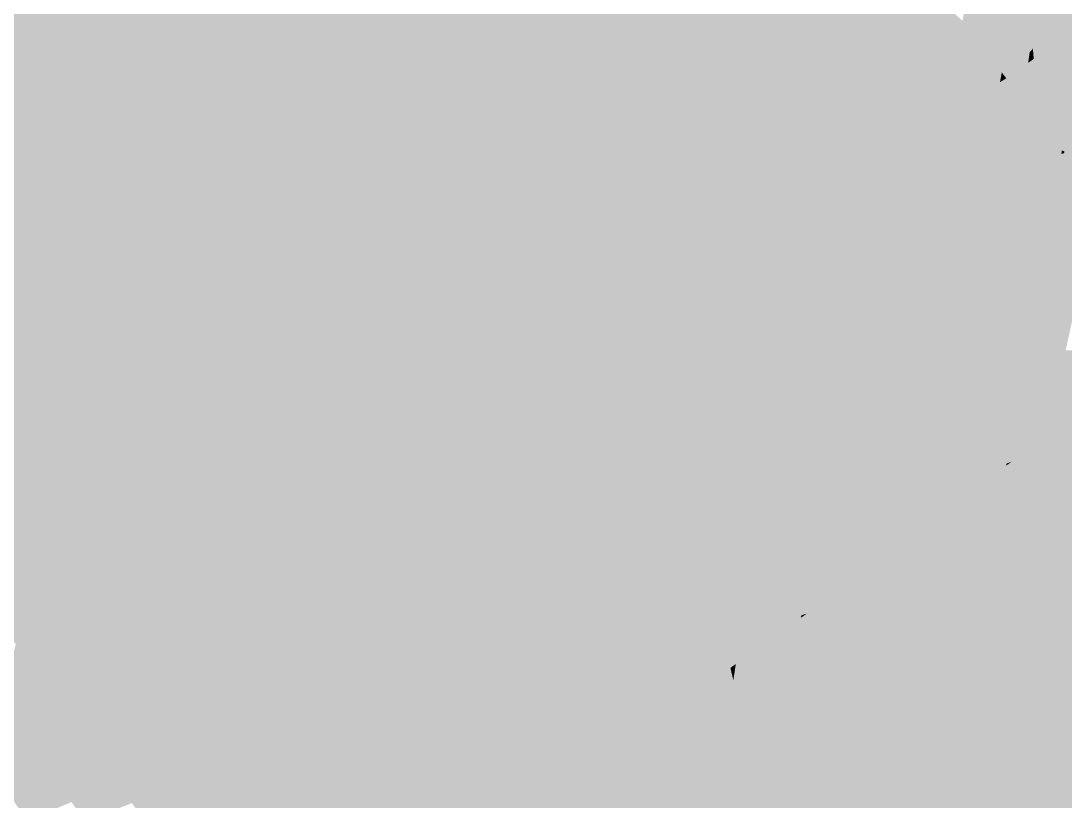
# Model space of a CAD drawing. Header units: millimetres. Extents: x 340454 to 342791, y 6993867 to 6995092.
# Drawn here: x 340794.47 to 340800.18, y 6994594.24 to 6994598.5 of the extents above; entities that cross this region are included whole.
import ezdxf

# ---------------------------------------------------------------- set-up
doc = ezdxf.new("R2010")
doc.units = ezdxf.units.MM
doc.header["$LTSCALE"] = 10
for name, color, linetype in [('A-MODELAGEM', 7, 'Continuous'), ('TRAMA', 7, 'Continuous'), ('URB-Calçadas', 2, 'Continuous'), ('URB-Quadras', 3, 'Continuous')]:
    doc.layers.add(name, color=color, linetype=linetype)

msp = doc.modelspace()

# ---------------------------------------------------------------- hatches: boundary and pattern name
at = {"layer": 'TRAMA'}
h = msp.add_hatch(dxfattribs=at)
h.set_pattern_fill('AR-HBONE', color=253, scale=0.0015)
h.set_pattern_definition([(45, (340795.55105, 6994588.16572), (0, 0.21552615), [0.4572, -0.1524]), (135, (340795.65882, 6994588.27348), (2e-17, 0.21552615), [0.4572, -0.1524])])
h.paths.add_polyline_path([(340797.3029, 6994588.7644, -0.082433), (340797.2634, 6994589.0025, -0.603956), (340798.4179, 6994589.6096), (340799.3891, 6994590.3458), (340799.7467, 6994591.9973), (340792.4289, 6994586.4499), (340794.2445, 6994586.446)])
h.paths.add_polyline_path([(340794.2445, 6994586.446), (340792.4289, 6994586.4499), (340786.1812, 6994581.7137), (340787.9896, 6994581.7043)])
h.paths.add_polyline_path([(340786.8341, 6994580.8283), (340786.8195, 6994580.8761), (340786.9129, 6994580.888), (340787.0244, 6994580.9726), (340787.0277, 6994580.9772), (340786.8586, 6994580.9995), (340786.8393, 6994581.1408), (340787.0292, 6994581.2964), (340787.2188, 6994581.204), (340787.208, 6994581.2834), (340787.3978, 6994581.4389), (340787.545, 6994581.3672), (340787.9896, 6994581.7043), (340786.1812, 6994581.7137), (340784.1376, 6994580.1646), (340784.8604, 6994579.3321)])
h.paths.add_polyline_path([(340784.8604, 6994579.3321), (340784.1376, 6994580.1646), (340780.2277, 6994577.2006), (340780.6925, 6994576.5708), (340782.0649, 6994576.5637), (340781.7576, 6994576.98), (340782.0764, 6994577.2217), (340782.3952, 6994577.4633)])
h.paths.add_polyline_path([(340782.0649, 6994576.5637), (340780.6925, 6994576.5708), (340784.4229, 6994571.5165), (340784.4065, 6994571.5809), (340784.5525, 6994571.6991), (340784.6951, 6994571.4446), (340784.5935, 6994571.2853), (340785.5882, 6994569.9377), (340785.516, 6994569.6596), (340787.5823, 6994569.6596), (340787.6438, 6994569.8968, 0.226177), (340787.4805, 6994570.7418), (340787.343, 6994570.928), (340787.3316, 6994570.9148), (340787.0896, 6994570.9555), (340787.0344, 6994571.159), (340786.9817, 6994571.0986), (340786.7552, 6994571.1367), (340786.6337, 6994571.047), (340786.3119, 6994570.8094), (340785.2713, 6994572.2194), (340785.2382, 6994572.2297), (340785.3754, 6994571.9849), (340785.2837, 6994571.8411), (340785.1474, 6994571.8834), (340785.0868, 6994572.1212), (340785.2256, 6994572.2336), (340785.1342, 6994572.262), (340785.0784, 6994572.4807), (340784.9995, 6994572.5877), (340784.9961, 6994572.587), (340785.0581, 6994572.4586), (340784.9128, 6994572.2319), (340785.0349, 6994572.014), (340784.9431, 6994571.8702), (340784.8069, 6994571.9125), (340784.7462, 6994572.1503), (340784.8797, 6994572.2584), (340784.7156, 6994572.2814), (340784.6126, 6994572.1207), (340784.4265, 6994572.1468), (340784.5089, 6994572.4047), (340784.4474, 6994572.6458), (340784.6113, 6994572.7785), (340784.5348, 6994572.8023), (340784.4741, 6994573.0401), (340784.5939, 6994573.1371), (340784.207, 6994573.6613), (340784.2052, 6994573.662), (340784.2058, 6994573.663), (340784.127, 6994573.7698), (340784.0064, 6994573.838), (340784.0027, 6994573.9382)])
h.paths.add_polyline_path([(340784.307, 6994573.0271), (340784.4497, 6994572.7726), (340784.3579, 6994572.6288), (340784.2217, 6994572.6711), (340784.161, 6994572.9089)], flags=16)
h.paths.add_polyline_path([(340784.2803, 6994572.6328), (340784.423, 6994572.3783), (340784.3312, 6994572.2344), (340784.195, 6994572.2768), (340784.1344, 6994572.5145)], flags=16)
h.paths.add_polyline_path([(340784.5792, 6994572.0935), (340784.7218, 6994571.839), (340784.63, 6994571.6951), (340784.4938, 6994571.7375), (340784.4332, 6994571.9752)], flags=16)
h.paths.add_polyline_path([(340784.8655, 6994571.8742), (340785.0082, 6994571.6197), (340784.9512, 6994571.5304), (340785.015, 6994571.3983), (340785.0866, 6994571.6228), (340785.0601, 6994571.7269), (340785.2061, 6994571.8451), (340785.3487, 6994571.5906), (340785.257, 6994571.4467), (340785.2528, 6994571.448), (340785.1978, 6994571.3622), (340785.0135, 6994571.388), (340784.8847, 6994571.1871), (340784.6987, 6994571.2132), (340784.7874, 6994571.4911), (340784.8376, 6994571.5004), (340784.7802, 6994571.5182), (340784.7196, 6994571.756)], flags=16)
h.paths.add_polyline_path([(340785.441, 6994571.637), (340785.6088, 6994571.6681), (340785.6708, 6994571.5396), (340785.5383, 6994571.3331), (340785.3523, 6994571.3591)], flags=16)
h.paths.add_polyline_path([(340785.0296, 6994571.2038), (340785.3201, 6994571.2313), (340785.4146, 6994571.0893), (340785.3208, 6994570.9818), (340785.0788, 6994571.0224)], flags=16)
h.paths.add_polyline_path([(340785.7042, 6994571.3168), (340785.8467, 6994571.3216), (340785.9822, 6994571.1169), (340785.8831, 6994570.9573), (340785.6648, 6994571.1508)], flags=16)
h.paths.add_polyline_path([(340785.3795, 6994571.02), (340785.67, 6994571.0476), (340785.7645, 6994570.9055), (340785.6707, 6994570.798), (340785.4287, 6994570.8386)], flags=16)
h.paths.add_polyline_path([(340814.6181, 6994581.9712), (340813.7431, 6994581.3008), (340814.2518, 6994580.6509), (340814.6181, 6994580.8343)])
h.paths.add_polyline_path([(340810.7105, 6994586.4099), (340809.9302, 6994586.4116), (340810.2148, 6994586.0302)])
edge = h.paths.add_edge_path()
edge.add_line((340803.8866, 6994595.1356), (340799.7467, 6994591.9973))
edge.add_line((340799.7467, 6994591.9973), (340799.3891, 6994590.3458))
edge.add_line((340799.3891, 6994590.3458), (340804.2474, 6994594.0288))
edge.add_line((340804.2474, 6994594.0288), (340804.489, 6994593.71))
edge.add_line((340804.489, 6994593.71), (340804.7307, 6994593.3913))
edge.add_line((340804.7307, 6994593.3913), (340804.7258, 6994593.3875))
edge.add_line((340804.7258, 6994593.3875), (340809.9302, 6994586.4116))
edge.add_line((340809.9302, 6994586.4116), (340810.7105, 6994586.4099))
edge.add_line((340810.7105, 6994586.4099), (340811.0218, 6994586.6485))
edge.add_line((340811.0218, 6994586.6485), (340810.1438, 6994586.6485))
edge.add_arc((341156.5, 6994848.5549), 434.2322, 215.704377, 217.095716, ccw=False)
edge = h.paths.add_edge_path()
edge.add_arc((341149.6129, 6994843.6542), 425.7899, 222.78602, 222.79408, ccw=False)
edge.add_line((340837.1276, 6994554.4312), (340835.6005, 6994554.4379))
edge.add_line((340835.6005, 6994554.4379), (340823.9081, 6994543.6563))
edge.add_line((340823.9081, 6994543.6563), (340825.5235, 6994543.6492))
edge.add_line((340825.5235, 6994543.6492), (340837.1683, 6994554.3872))
edge = h.paths.add_edge_path()
edge.add_line((340834.9275, 6994556.8265), (340834.3865, 6994556.8265))
edge.add_arc((341149.6099, 6994843.6516), 426.186, 222.299384, 222.538535)
edge.add_line((340835.5864, 6994555.5133), (340835.5867, 6994555.5136))
edge.add_line((340835.5867, 6994555.5136), (340835.8574, 6994555.2188))
edge.add_line((340835.8574, 6994555.2188), (340836.128, 6994554.9242))
edge.add_line((340836.128, 6994554.9242), (340835.6005, 6994554.4379))
edge.add_line((340835.6005, 6994554.4379), (340837.1276, 6994554.4312))
edge.add_arc((341149.6129, 6994843.6542), 425.7899, 222.348361, 222.78602, ccw=False)
edge = h.paths.add_edge_path()
edge.add_line((340814.6181, 6994580.8343), (340814.2522, 6994580.6504))
edge.add_arc((341149.6099, 6994843.6516), 426.186, 218.104996, 222.299384)
edge.add_line((340834.3865, 6994556.8265), (340834.9275, 6994556.8265))
edge.add_arc((341149.1922, 6994843.2736), 425.2226, 218.110563, 222.348646, ccw=False)
h.paths.add_polyline_path([(340817.9425, 6994536.6586), (340816.3612, 6994536.6973), (340815.1677, 6994535.5967), (340815.361, 6994535.3774), (340815.3549, 6994535.3721), (340815.8828, 6994534.7592)])
h.paths.add_polyline_path([(340820.1464, 6994538.6908), (340819.4247, 6994539.5221), (340816.3612, 6994536.6973), (340817.9425, 6994536.6586)], flags=17)
h.paths.add_polyline_path([(340818.5808, 6994538.0143), (340819.6258, 6994538.9288), (340819.6316, 6994538.9338), (340819.6094, 6994538.9591), (340818.5702, 6994538.0496), (340818.5587, 6994538.0396)], flags=16)
h.paths.add_polyline_path([(340819.6872, 6994538.8703), (340818.6479, 6994537.9608), (340818.6364, 6994537.9508), (340818.6585, 6994537.9254), (340819.7036, 6994538.84), (340819.7093, 6994538.845)], flags=16)
h.paths.add_polyline_path([(340818.6326, 6994537.9551), (340818.6105, 6994537.9804), (340818.5846, 6994538.01), (340818.5961, 6994538.02), (340819.6353, 6994538.9295), (340819.6575, 6994538.9042), (340819.6834, 6994538.8746)], flags=16)
h.paths.add_polyline_path([(340818.6623, 6994537.9212), (340818.6738, 6994537.9312), (340819.7131, 6994538.8407), (340819.7352, 6994538.8154), (340819.7611, 6994538.7858), (340819.8742, 6994538.6471), (340819.8693, 6994538.6429), (340819.8449, 6994538.6215), (340818.859, 6994537.7649), (340818.862, 6994537.7614), (340818.8328, 6994537.7358), (340818.7151, 6994537.8704), (340818.7103, 6994537.8662), (340818.6882, 6994537.8916)], flags=16)
h.paths.add_polyline_path([(340818.5549, 6994538.0439), (340818.5327, 6994538.0692), (340818.5443, 6994538.0792), (340819.5835, 6994538.9887), (340819.6057, 6994538.9634)], flags=16)
h.paths.add_polyline_path([(340818.779, 6994537.8071), (340819.8106, 6994538.7099), (340819.8461, 6994538.6694), (340818.8145, 6994537.7666)], flags=0)
h.paths.add_polyline_path([(340825.5235, 6994543.6492), (340823.9081, 6994543.6563), (340819.4247, 6994539.5221), (340820.1464, 6994538.6908)], flags=17)
h.paths.add_polyline_path([(340821.1937, 6994540.2383), (340820.1545, 6994539.3288), (340820.143, 6994539.3187), (340820.1651, 6994539.2934), (340821.2101, 6994540.2079), (340821.2159, 6994540.2129)], flags=16)
h.paths.add_polyline_path([(340821.1419, 6994540.2975), (340821.1641, 6994540.2722), (340821.19, 6994540.2426), (340820.1392, 6994539.323), (340820.1171, 6994539.3483), (340820.0911, 6994539.3779), (340820.1027, 6994539.388)], flags=16)
h.paths.add_polyline_path([(340820.2466, 6994539.2003), (340820.2687, 6994539.175), (340820.2735, 6994539.1791), (340820.2707, 6994539.1823)], flags=16)
h.paths.add_polyline_path([(340820.191, 6994539.2638), (340821.236, 6994540.1783), (340821.2418, 6994540.1833), (340821.2197, 6994540.2087), (340820.1804, 6994539.2992), (340820.1689, 6994539.2891)], flags=16)
h.paths.add_polyline_path([(340821.2456, 6994540.1791), (340821.2677, 6994540.1537), (340821.2974, 6994540.1198), (340820.2581, 6994539.2103), (340820.2466, 6994539.2003), (340820.2207, 6994539.2299), (340820.1948, 6994539.2595), (340820.2063, 6994539.2696)], flags=16)
h.paths.add_polyline_path([(340820.3922, 6994539.0532), (340820.3874, 6994539.0489), (340820.3881, 6994539.0481), (340820.3929, 6994539.0524)], flags=16)
h.paths.add_polyline_path([(340821.3072, 6994540.0893), (340821.312, 6994540.0936), (340821.4326, 6994539.9558), (340821.4277, 6994539.9516), (340821.4045, 6994539.9781), (340820.3729, 6994539.0753), (340820.3374, 6994539.1159), (340821.369, 6994540.0186)], flags=16)
h.paths.add_polyline_path([(340821.4326, 6994539.9558), (340821.4287, 6994539.9603), (340821.4238, 6994539.956), (340821.4033, 6994539.9303)], flags=0)
edge = h.paths.add_edge_path()
edge.add_line((340829.4804, 6994549.0904), (340835.2682, 6994554.6777))
edge.add_line((340835.2682, 6994554.6777), (340834.9976, 6994554.9723))
edge.add_line((340834.9976, 6994554.9723), (340835.2919, 6994555.2426))
edge.add_arc((341149.6099, 6994843.6516), 426.586, 222.250518, 222.538586, ccw=False)
edge.add_line((340833.8459, 6994556.8265), (340833.1707, 6994556.8265))
edge.add_arc((341149.6099, 6994843.6516), 427.086, 222.189617, 222.391963)
edge.add_arc((340833.4471, 6994555.0366), 1, -47.3199, 42.392, ccw=False)
edge.add_line((340834.125, 6994554.3014), (340833.7555, 6994553.9608))
edge.add_arc((340833.3161, 6994554.3155), 0.5648, 304.2724, 321.0878, ccw=False)
edge.add_line((340833.6341, 6994553.8488), (340814.5635, 6994536.2414))
edge.add_line((340814.5635, 6994536.2414), (340814.9393, 6994535.8756))
edge.add_line((340814.9393, 6994535.8756), (340829.4804, 6994549.0904))
h.paths.add_polyline_path([(340820.5685, 6994541.8006), (340822.3498, 6994543.4432)], flags=16)
h.paths.add_polyline_path([(340804.7718, 6994593.3259), (340805.5586, 6994592.3156), (340805.2953, 6994592.6242), (340805.0022, 6994593.017)], flags=17)
h.paths.add_polyline_path([(340798.235, 6994591.7693), (340798.1847, 6994591.7311), (340800.1157, 6994593.1949), (340800.166, 6994593.2331)])

# ---------------------------------------------------------------- linework, layer by layer
at = {"lineweight": 20}
msp.add_lwpolyline([(340804.4536, 6994595.5903, -0.006606), (340796.9114, 6994606.3729, 0.436053), (340791.2693, 6994607.2952), (340769.737, 6994591.4125), (340780.2367, 6994577.2322), (340804.4536, 6994595.5903, -0.007581)], format="xyb", close=True, dxfattribs=at)
at = {"layer": 'A-MODELAGEM', "color": 11, "linetype": 'Continuous', "lineweight": -3}
for points in [[(340798.8659, 6994598.1254), (340799.0045, 6994599.0072), (340790.7048, 6994600.2135)], [(340798.8659, 6994598.1254), (340790.7048, 6994600.2135), (340794.4462, 6994595.0942)], [(340798.8659, 6994598.1254), (340798.8711, 6994598.1289), (340799.0045, 6994599.0072)], [(340798.8711, 6994598.1289), (340799.0077, 6994599.0047), (340799.0045, 6994599.0072)], [(340798.8711, 6994598.1289), (340799.1255, 6994598.3034), (340799.0077, 6994599.0047)], [(340799.1255, 6994598.3034), (340799.2251, 6994598.8396), (340799.0077, 6994599.0047)], [(340799.9867, 6994598.3288), (340800.0773, 6994598.9649), (340799.9606, 6994598.8829)], [(340799.9867, 6994598.3288), (340800.0042, 6994598.3482), (340800.0773, 6994598.9649)], [(340800.0042, 6994598.3482), (340800.0952, 6994598.9775), (340800.0773, 6994598.9649)], [(340800.0042, 6994598.3482), (340800.0186, 6994598.3643), (340800.0952, 6994598.9775)], [(340800.0186, 6994598.3643), (340800.1055, 6994598.9847), (340800.0952, 6994598.9775)], [(340800.0186, 6994598.3643), (340800.3237, 6994598.7037), (340800.1055, 6994598.9847)], [(340799.1255, 6994598.3034), (340799.2348, 6994598.3784), (340799.2251, 6994598.8396)], [(340799.2348, 6994598.3784), (340799.2991, 6994598.7834), (340799.2251, 6994598.8396)], [(340799.8342, 6994598.2187), (340799.9606, 6994598.8829), (340799.6682, 6994598.6776)], [(340799.8342, 6994598.2187), (340799.9867, 6994598.3288), (340799.9606, 6994598.8829)], [(340799.2348, 6994598.3784), (340799.2405, 6994598.3822), (340799.2991, 6994598.7834)], [(340799.2405, 6994598.3822), (340799.3031, 6994598.7804), (340799.2991, 6994598.7834)], [(340799.2405, 6994598.3822), (340799.2566, 6994598.3933), (340799.3031, 6994598.7804)], [(340799.2566, 6994598.3933), (340799.3166, 6994598.7701), (340799.3031, 6994598.7804)], [(340799.2566, 6994598.3933), (340799.5299, 6994598.5807), (340799.3166, 6994598.7701)], [(340799.6323, 6994598.4841), (340799.6371, 6994598.4778), (340799.6622, 6994598.6733)], [(340799.6323, 6994598.4841), (340799.6622, 6994598.6733), (340799.645, 6994598.6613)], [(340799.6371, 6994598.4778), (340799.8342, 6994598.2187), (340799.6682, 6994598.6776)], [(340799.6371, 6994598.4778), (340799.6682, 6994598.6776), (340799.6622, 6994598.6733)], [(340800.0186, 6994598.3643), (340800.2853, 6994598.4868), (340800.3237, 6994598.7037)], [(340799.6199, 6994598.5003), (340799.6323, 6994598.4841), (340799.645, 6994598.6613)], [(340799.2566, 6994598.3933), (340799.4004, 6994597.9031), (340799.5299, 6994598.5807)], [(340799.5299, 6994598.5807), (340799.4004, 6994597.9031), (340799.5403, 6994597.9896)], [(340799.5299, 6994598.5807), (340799.5403, 6994597.9896), (340799.6199, 6994598.5003)], [(340799.6199, 6994598.5003), (340799.5403, 6994597.9896), (340799.6323, 6994598.4841)], [(340800.176, 6994597.7866), (340800.304, 6994598.4999), (340800.2853, 6994598.4868)], [(340800.176, 6994597.7866), (340800.5023, 6994598.152), (340800.304, 6994598.4999)], [(340799.6323, 6994598.4841), (340799.5403, 6994597.9896), (340799.5556, 6994597.9991)], [(340799.6323, 6994598.4841), (340799.5556, 6994597.9991), (340799.6371, 6994598.4778)], [(340799.6371, 6994598.4778), (340799.5556, 6994597.9991), (340799.5631, 6994598.0037)], [(340799.6371, 6994598.4778), (340799.5631, 6994598.0037), (340799.8342, 6994598.2187)], [(340800.1623, 6994597.7915), (340800.2853, 6994598.4868), (340800.0084, 6994598.2918)], [(340800.0084, 6994598.2918), (340800.2853, 6994598.4868), (340800.0186, 6994598.3643)], [(340800.1623, 6994597.7915), (340800.176, 6994597.7866), (340800.2853, 6994598.4868)], [(340799.2348, 6994598.3784), (340799.1397, 6994597.742), (340799.2405, 6994598.3822)], [(340799.2405, 6994598.3822), (340799.1397, 6994597.742), (340799.1543, 6994597.751)], [(340799.2405, 6994598.3822), (340799.1543, 6994597.751), (340799.2566, 6994598.3933)], [(340799.2566, 6994598.3933), (340799.1543, 6994597.751), (340799.4004, 6994597.9031)], [(340799.1255, 6994598.3034), (340799.1332, 6994597.7379), (340799.2348, 6994598.3784)], [(340799.2348, 6994598.3784), (340799.1332, 6994597.7379), (340799.1397, 6994597.742)], [(340799.8342, 6994598.2187), (340799.8587, 6994598.1864), (340799.9867, 6994598.3288)], [(340799.8587, 6994598.1864), (340799.9784, 6994598.2707), (340799.9867, 6994598.3288)], [(340799.9784, 6994598.2707), (340799.9946, 6994598.2821), (340799.9867, 6994598.3288)], [(340799.9946, 6994598.2821), (340800.0042, 6994598.3482), (340799.9867, 6994598.3288)], [(340799.9946, 6994598.2821), (340800.0084, 6994598.2918), (340800.0042, 6994598.3482)], [(340800.0084, 6994598.2918), (340800.0186, 6994598.3643), (340800.0042, 6994598.3482)], [(340798.8711, 6994598.1289), (340799.0058, 6994597.6592), (340799.1255, 6994598.3034)], [(340799.1255, 6994598.3034), (340799.0058, 6994597.6592), (340799.1332, 6994597.7379)], [(340799.8587, 6994598.1864), (340799.9496, 6994598.0682), (340799.9784, 6994598.2707)], [(340799.9496, 6994598.0682), (340799.9614, 6994598.0528), (340799.9946, 6994598.2821)], [(340799.9496, 6994598.0682), (340799.9946, 6994598.2821), (340799.9784, 6994598.2707)], [(340799.9614, 6994598.0528), (340799.9729, 6994598.038), (340800.0084, 6994598.2918)], [(340799.9614, 6994598.0528), (340800.0084, 6994598.2918), (340799.9946, 6994598.2821)], [(340799.9729, 6994598.038), (340800.1623, 6994597.7915), (340800.0084, 6994598.2918)], [(340799.5631, 6994598.0037), (340799.824, 6994598.165), (340799.8342, 6994598.2187)], [(340799.8342, 6994598.2187), (340799.824, 6994598.165), (340799.8587, 6994598.1864)], [(340799.5631, 6994598.0037), (340799.7013, 6994597.5202), (340799.824, 6994598.165)], [(340799.824, 6994598.165), (340799.7013, 6994597.5202), (340799.8862, 6994597.6228)], [(340799.824, 6994598.165), (340799.9496, 6994598.0682), (340799.8587, 6994598.1864)], [(340799.824, 6994598.165), (340799.8862, 6994597.6228), (340799.9496, 6994598.0682)], [(340800.176, 6994597.7866), (340800.4666, 6994597.9895), (340800.5023, 6994598.152)], [(340798.8659, 6994598.1254), (340794.4462, 6994595.0942), (340798.7698, 6994597.5133)], [(340798.8659, 6994598.1254), (340798.7698, 6994597.5133), (340798.7756, 6994597.5169)], [(340798.8659, 6994598.1254), (340798.7756, 6994597.5169), (340798.8711, 6994598.1289)], [(340798.8711, 6994598.1289), (340798.7756, 6994597.5169), (340799.0058, 6994597.6592)], [(340799.9496, 6994598.0682), (340799.8862, 6994597.6228), (340799.9614, 6994598.0528)], [(340799.9614, 6994598.0528), (340799.8862, 6994597.6228), (340799.9004, 6994597.6307)], [(340799.9614, 6994598.0528), (340799.9004, 6994597.6307), (340799.9729, 6994598.038)], [(340799.9729, 6994598.038), (340799.9004, 6994597.6307), (340799.9171, 6994597.6399)], [(340799.9729, 6994598.038), (340799.9171, 6994597.6399), (340800.1623, 6994597.7915)], [(340799.4004, 6994597.9031), (340799.4449, 6994597.3779), (340799.5403, 6994597.9896)], [(340799.5403, 6994597.9896), (340799.4449, 6994597.3779), (340799.4587, 6994597.3856)], [(340799.5403, 6994597.9896), (340799.4587, 6994597.3856), (340799.5556, 6994597.9991)], [(340799.5556, 6994597.9991), (340799.4587, 6994597.3856), (340799.4673, 6994597.3904)], [(340799.5556, 6994597.9991), (340799.4673, 6994597.3904), (340799.5631, 6994598.0037)], [(340799.5631, 6994598.0037), (340799.4673, 6994597.3904), (340799.7013, 6994597.5202)], [(340800.1756, 6994597.7841), (340800.3652, 6994597.5282), (340800.4666, 6994597.9895)], [(340800.1756, 6994597.7841), (340800.4666, 6994597.9895), (340800.176, 6994597.7866)], [(340799.1543, 6994597.751), (340799.2828, 6994597.288), (340799.4004, 6994597.9031)], [(340799.4004, 6994597.9031), (340799.2828, 6994597.288), (340799.4449, 6994597.3779)], [(340799.9171, 6994597.6399), (340800.1592, 6994597.7743), (340800.1623, 6994597.7915)], [(340799.9171, 6994597.6399), (340800.0507, 6994597.1609), (340800.1592, 6994597.7743)], [(340800.1592, 6994597.7743), (340800.0507, 6994597.1609), (340800.0651, 6994597.168)], [(340800.1592, 6994597.7743), (340800.0651, 6994597.168), (340800.1741, 6994597.7761)], [(340800.1741, 6994597.7761), (340800.0651, 6994597.168), (340800.3652, 6994597.5282)], [(340800.1623, 6994597.7915), (340800.1592, 6994597.7743), (340800.1707, 6994597.7806)], [(340800.1592, 6994597.7743), (340800.1741, 6994597.7761), (340800.1707, 6994597.7806)], [(340800.1623, 6994597.7915), (340800.1707, 6994597.7806), (340800.176, 6994597.7866)], [(340800.1707, 6994597.7806), (340800.1756, 6994597.7841), (340800.176, 6994597.7866)], [(340800.1707, 6994597.7806), (340800.1741, 6994597.7761), (340800.1756, 6994597.7841)], [(340800.1741, 6994597.7761), (340800.3652, 6994597.5282), (340800.1756, 6994597.7841)], [(340799.0058, 6994597.6592), (340799.0404, 6994597.1534), (340799.1332, 6994597.7379)], [(340799.1332, 6994597.7379), (340799.0404, 6994597.1534), (340799.0478, 6994597.1576)], [(340799.1332, 6994597.7379), (340799.0478, 6994597.1576), (340799.1397, 6994597.742)], [(340799.1397, 6994597.742), (340799.0478, 6994597.1576), (340799.0609, 6994597.1649)], [(340799.1397, 6994597.742), (340799.0609, 6994597.1649), (340799.1543, 6994597.751)], [(340799.1543, 6994597.751), (340799.0609, 6994597.1649), (340799.2828, 6994597.288)], [(340798.7756, 6994597.5169), (340798.8971, 6994597.074), (340799.0058, 6994597.6592)], [(340799.0058, 6994597.6592), (340798.8971, 6994597.074), (340799.0404, 6994597.1534)], [(340799.9004, 6994597.6307), (340799.835, 6994597.054), (340799.9171, 6994597.6399)], [(340799.9171, 6994597.6399), (340799.835, 6994597.054), (340800.0507, 6994597.1609)], [(340799.7013, 6994597.5202), (340799.8029, 6994597.0381), (340799.8862, 6994597.6228)], [(340799.8862, 6994597.6228), (340799.8029, 6994597.0381), (340799.8156, 6994597.0444)], [(340799.8862, 6994597.6228), (340799.8156, 6994597.0444), (340799.9004, 6994597.6307)], [(340799.9004, 6994597.6307), (340799.8156, 6994597.0444), (340799.835, 6994597.054)], [(340800.3652, 6994597.5282), (340800.0651, 6994597.168), (340800.313, 6994597.291)], [(340798.7698, 6994597.5133), (340794.4462, 6994595.0942), (340794.5737, 6994594.9196)], [(340798.7698, 6994597.5133), (340794.5737, 6994594.9196), (340798.682, 6994596.9546)], [(340798.7698, 6994597.5133), (340798.682, 6994596.9546), (340798.6884, 6994596.9581)], [(340798.7698, 6994597.5133), (340798.6884, 6994596.9581), (340798.7756, 6994597.5169)], [(340798.7756, 6994597.5169), (340798.6884, 6994596.9581), (340798.8971, 6994597.074)], [(340799.4673, 6994597.3904), (340799.5894, 6994596.9323), (340799.7013, 6994597.5202)], [(340799.7013, 6994597.5202), (340799.5894, 6994596.9323), (340799.8029, 6994597.0381)], [(340799.2828, 6994597.288), (340799.3575, 6994596.8173), (340799.4449, 6994597.3779)], [(340799.4449, 6994597.3779), (340799.3575, 6994596.8173), (340799.3699, 6994596.8234)], [(340799.4449, 6994597.3779), (340799.3699, 6994596.8234), (340799.4587, 6994597.3856)], [(340799.4587, 6994597.3856), (340799.3699, 6994596.8234), (340799.3796, 6994596.8282)], [(340799.4587, 6994597.3856), (340799.3796, 6994596.8282), (340799.4673, 6994597.3904)], [(340799.4673, 6994597.3904), (340799.3796, 6994596.8282), (340799.5894, 6994596.9323)], [(340799.0609, 6994597.1649), (340799.1756, 6994596.7271), (340799.2828, 6994597.288)], [(340799.2828, 6994597.288), (340799.1756, 6994596.7271), (340799.3575, 6994596.8173)], [(340800.0651, 6994597.168), (340800.1832, 6994596.7005), (340800.313, 6994597.291)], [(340798.8971, 6994597.074), (340798.9553, 6994596.6179), (340799.0404, 6994597.1534)], [(340799.0404, 6994597.1534), (340798.9553, 6994596.6179), (340798.9635, 6994596.622)], [(340799.0404, 6994597.1534), (340798.9635, 6994596.622), (340799.0478, 6994597.1576)], [(340799.0478, 6994597.1576), (340798.9635, 6994596.622), (340798.9754, 6994596.6279)], [(340799.0478, 6994597.1576), (340798.9754, 6994596.6279), (340799.0609, 6994597.1649)], [(340799.0609, 6994597.1649), (340798.9754, 6994596.6279), (340799.1756, 6994596.7271)], [(340799.835, 6994597.054), (340799.9511, 6994596.5984), (340800.0507, 6994597.1609)], [(340800.0507, 6994597.1609), (340799.9511, 6994596.5984), (340799.9639, 6994596.604)], [(340800.0507, 6994597.1609), (340799.9639, 6994596.604), (340800.0651, 6994597.168)], [(340800.0651, 6994597.168), (340799.9639, 6994596.604), (340800.1832, 6994596.7005)], [(340798.6884, 6994596.9581), (340798.7979, 6994596.5399), (340798.8971, 6994597.074)], [(340798.8971, 6994597.074), (340798.7979, 6994596.5399), (340798.9553, 6994596.6179)], [(340799.5894, 6994596.9323), (340799.7261, 6994596.4993), (340799.8029, 6994597.0381)], [(340799.8029, 6994597.0381), (340799.7261, 6994596.4993), (340799.7375, 6994596.5043)], [(340799.8029, 6994597.0381), (340799.7375, 6994596.5043), (340799.8156, 6994597.0444)], [(340799.8156, 6994597.0444), (340799.7375, 6994596.5043), (340799.7593, 6994596.5139)], [(340799.8156, 6994597.0444), (340799.7593, 6994596.5139), (340799.835, 6994597.054)], [(340799.835, 6994597.054), (340799.7593, 6994596.5139), (340799.9511, 6994596.5984)], [(340798.682, 6994596.9546), (340794.5737, 6994594.9196), (340794.701, 6994594.7455)], [(340798.682, 6994596.9546), (340794.701, 6994594.7455), (340798.6016, 6994596.4425)], [(340798.682, 6994596.9546), (340798.6016, 6994596.4425), (340798.6085, 6994596.446)], [(340798.682, 6994596.9546), (340798.6085, 6994596.446), (340798.6884, 6994596.9581)], [(340798.6884, 6994596.9581), (340798.6085, 6994596.446), (340798.7979, 6994596.5399)], [(340799.3796, 6994596.8282), (340799.487, 6994596.394), (340799.5894, 6994596.9323)], [(340799.5894, 6994596.9323), (340799.487, 6994596.394), (340799.7261, 6994596.4993)], [(340799.1756, 6994596.7271), (340799.2771, 6994596.3016), (340799.3575, 6994596.8173)], [(340799.3575, 6994596.8173), (340799.2771, 6994596.3016), (340799.2883, 6994596.3065)], [(340799.3575, 6994596.8173), (340799.2883, 6994596.3065), (340799.3699, 6994596.8234)], [(340799.3699, 6994596.8234), (340799.2883, 6994596.3065), (340799.2989, 6994596.3112)], [(340799.3699, 6994596.8234), (340799.2989, 6994596.3112), (340799.3796, 6994596.8282)], [(340799.3796, 6994596.8282), (340799.2989, 6994596.3112), (340799.487, 6994596.394)], [(340800.9215, 6994596.4928), (340800.8318, 6994596.7924), (340799.8872, 6994596.0914)], [(340798.9754, 6994596.6279), (340799.0775, 6994596.2138), (340799.1756, 6994596.7271)], [(340799.1756, 6994596.7271), (340799.0775, 6994596.2138), (340799.2771, 6994596.3016)], [(340799.9639, 6994596.604), (340800.1393, 6994596.5007), (340800.1832, 6994596.7005)], [(340800.1832, 6994596.7005), (340800.1393, 6994596.5007), (340800.6049, 6994596.6968)], [(340800.1393, 6994596.5007), (340800.5969, 6994596.6181), (340800.6049, 6994596.6968)], [(340798.7979, 6994596.5399), (340798.8772, 6994596.1256), (340798.9553, 6994596.6179)], [(340798.9553, 6994596.6179), (340798.8772, 6994596.1256), (340798.886, 6994596.1295)], [(340798.9553, 6994596.6179), (340798.886, 6994596.1295), (340798.9635, 6994596.622)], [(340798.9635, 6994596.622), (340798.886, 6994596.1295), (340798.8968, 6994596.1342)], [(340798.9635, 6994596.622), (340798.8968, 6994596.1342), (340798.9754, 6994596.6279)], [(340798.9754, 6994596.6279), (340798.8968, 6994596.1342), (340799.0775, 6994596.2138)], [(340800.0809, 6994596.2352), (340800.0129, 6994595.9256), (340800.5969, 6994596.6181)], [(340800.5969, 6994596.6181), (340800.0129, 6994595.9256), (340800.4668, 6994595.3267)], [(340800.1393, 6994596.5007), (340800.0809, 6994596.2352), (340800.5969, 6994596.6181)], [(340799.7593, 6994596.5139), (340799.9173, 6994596.4072), (340799.9511, 6994596.5984)], [(340799.9511, 6994596.5984), (340799.9173, 6994596.4072), (340799.9295, 6994596.4124)], [(340799.9511, 6994596.5984), (340799.9295, 6994596.4124), (340799.9639, 6994596.604)], [(340799.9639, 6994596.604), (340799.9295, 6994596.4124), (340800.1393, 6994596.5007)], [(340798.6085, 6994596.446), (340798.7071, 6994596.0507), (340798.7979, 6994596.5399)], [(340798.7979, 6994596.5399), (340798.7071, 6994596.0507), (340798.8772, 6994596.1256)], [(340799.487, 6994596.394), (340799.7, 6994596.3157), (340799.7261, 6994596.4993)], [(340799.7261, 6994596.4993), (340799.7, 6994596.3157), (340799.7108, 6994596.3203)], [(340799.7261, 6994596.4993), (340799.7108, 6994596.3203), (340799.7375, 6994596.5043)], [(340799.7375, 6994596.5043), (340799.7108, 6994596.3203), (340799.7335, 6994596.3298)], [(340799.7375, 6994596.5043), (340799.7335, 6994596.3298), (340799.7593, 6994596.5139)], [(340799.7593, 6994596.5139), (340799.7335, 6994596.3298), (340799.9173, 6994596.4072)], [(340799.9295, 6994596.4124), (340800.0809, 6994596.2352), (340800.1393, 6994596.5007)], [(340798.6016, 6994596.4425), (340794.701, 6994594.7455), (340794.8279, 6994594.5718)], [(340798.6016, 6994596.4425), (340794.8279, 6994594.5718), (340798.5276, 6994595.9717)], [(340798.6016, 6994596.4425), (340798.5276, 6994595.9717), (340798.5351, 6994595.975)], [(340798.6016, 6994596.4425), (340798.5351, 6994595.975), (340798.6085, 6994596.446)], [(340798.6085, 6994596.446), (340798.5351, 6994595.975), (340798.7071, 6994596.0507)], [(340800.1589, 6994595.7329), (340800.9215, 6994596.4928), (340799.8872, 6994596.0914)], [(340801.0579, 6994596.0377), (340800.9215, 6994596.4928), (340800.1589, 6994595.7329)], [(340799.2989, 6994596.3112), (340799.4523, 6994596.2114), (340799.487, 6994596.394)], [(340799.487, 6994596.394), (340799.4523, 6994596.2114), (340799.7, 6994596.3157)], [(340799.7335, 6994596.3298), (340799.8595, 6994596.0807), (340799.9173, 6994596.4072)], [(340799.9173, 6994596.4072), (340799.8595, 6994596.0807), (340799.8708, 6994596.0851)], [(340799.9295, 6994596.4124), (340799.8708, 6994596.0851), (340799.8872, 6994596.0914)], [(340799.9173, 6994596.4072), (340799.8708, 6994596.0851), (340799.9295, 6994596.4124)], [(340799.9295, 6994596.4124), (340799.8872, 6994596.0914), (340800.0809, 6994596.2352)], [(340799.7335, 6994596.3298), (340799.6893, 6994596.0146), (340799.8595, 6994596.0807)], [(340799.7108, 6994596.3203), (340799.6893, 6994596.0146), (340799.7335, 6994596.3298)], [(340799.0775, 6994596.2138), (340799.2497, 6994596.1261), (340799.2771, 6994596.3016)], [(340799.2771, 6994596.3016), (340799.2497, 6994596.1261), (340799.2605, 6994596.1306)], [(340799.2771, 6994596.3016), (340799.2605, 6994596.1306), (340799.2883, 6994596.3065)], [(340799.2883, 6994596.3065), (340799.2605, 6994596.1306), (340799.2715, 6994596.1353)], [(340799.2883, 6994596.3065), (340799.2715, 6994596.1353), (340799.2989, 6994596.3112)], [(340799.2989, 6994596.3112), (340799.2715, 6994596.1353), (340799.4523, 6994596.2114)], [(340799.4523, 6994596.2114), (340799.6552, 6994596.0014), (340799.7, 6994596.3157)], [(340799.7, 6994596.3157), (340799.6552, 6994596.0014), (340799.6653, 6994596.0053)], [(340799.7108, 6994596.3203), (340799.6653, 6994596.0053), (340799.6893, 6994596.0146)], [(340799.7, 6994596.3157), (340799.6653, 6994596.0053), (340799.7108, 6994596.3203)], [(340798.8968, 6994596.1342), (340799.0442, 6994596.0396), (340799.0775, 6994596.2138)], [(340799.0775, 6994596.2138), (340799.0442, 6994596.0396), (340799.2497, 6994596.1261)], [(340799.2715, 6994596.1353), (340799.3929, 6994595.8996), (340799.4523, 6994596.2114)], [(340799.4523, 6994596.2114), (340799.3929, 6994595.8996), (340799.6552, 6994596.0014)], [(340799.8872, 6994596.0914), (340800.0129, 6994595.9256), (340800.0809, 6994596.2352)], [(340798.7071, 6994596.0507), (340798.8506, 6994595.958), (340798.8772, 6994596.1256)], [(340798.8772, 6994596.1256), (340798.8506, 6994595.958), (340798.8597, 6994595.9619)], [(340798.8772, 6994596.1256), (340798.8597, 6994595.9619), (340798.886, 6994596.1295)], [(340798.886, 6994596.1295), (340798.8597, 6994595.9619), (340798.87, 6994595.9662)], [(340798.886, 6994596.1295), (340798.87, 6994595.9662), (340798.8968, 6994596.1342)], [(340798.8968, 6994596.1342), (340798.87, 6994595.9662), (340799.0442, 6994596.0396)], [(340799.0442, 6994596.0396), (340799.2029, 6994595.8258), (340799.2497, 6994596.1261)], [(340799.2497, 6994596.1261), (340799.2029, 6994595.8258), (340799.2129, 6994595.8297)], [(340799.2605, 6994596.1306), (340799.2129, 6994595.8297), (340799.2245, 6994595.8342)], [(340799.2497, 6994596.1261), (340799.2129, 6994595.8297), (340799.2605, 6994596.1306)], [(340799.2715, 6994596.1353), (340799.2245, 6994595.8342), (340799.3929, 6994595.8996)], [(340799.2605, 6994596.1306), (340799.2245, 6994595.8342), (340799.2715, 6994596.1353)], [(340798.5351, 6994595.975), (340798.6762, 6994595.8846), (340798.7071, 6994596.0507)], [(340798.7071, 6994596.0507), (340798.6762, 6994595.8846), (340798.8506, 6994595.958)], [(340799.9864, 6994595.6745), (340799.8872, 6994596.0914), (340798.769, 6994595.2617)], [(340799.6783, 6994595.9365), (340799.4566, 6994594.3544), (340799.8575, 6994596.0694)], [(340799.8575, 6994596.0694), (340799.4566, 6994594.3544), (340799.5356, 6994594.2503)], [(340799.8575, 6994596.0694), (340799.5356, 6994594.2503), (340799.8696, 6994596.0784)], [(340799.8696, 6994596.0784), (340799.5356, 6994594.2503), (340799.5405, 6994594.2438)], [(340799.8696, 6994596.0784), (340799.5405, 6994594.2438), (340799.9714, 6994595.7372)], [(340799.6893, 6994596.0146), (340799.6783, 6994595.9365), (340799.8575, 6994596.0694)], [(340799.6893, 6994596.0146), (340799.8575, 6994596.0694), (340799.8595, 6994596.0807)], [(340799.8595, 6994596.0807), (340799.8575, 6994596.0694), (340799.8696, 6994596.0784)], [(340799.8595, 6994596.0807), (340799.8696, 6994596.0784), (340799.8708, 6994596.0851)], [(340799.8696, 6994596.0784), (340799.9714, 6994595.7372), (340799.8872, 6994596.0914)], [(340799.8708, 6994596.0851), (340799.8696, 6994596.0784), (340799.8872, 6994596.0914)], [(340800.1589, 6994595.7329), (340799.8872, 6994596.0914), (340799.9864, 6994595.6745)], [(340799.8872, 6994596.0914), (340799.9714, 6994595.7372), (340800.0129, 6994595.9256)], [(340798.87, 6994595.9662), (340798.9874, 6994595.7422), (340799.0442, 6994596.0396)], [(340799.0442, 6994596.0396), (340798.9874, 6994595.7422), (340799.2029, 6994595.8258)], [(340799.3929, 6994595.8996), (340799.6421, 6994595.9096), (340799.6552, 6994596.0014)], [(340799.6552, 6994596.0014), (340799.6421, 6994595.9096), (340799.6526, 6994595.9173)], [(340799.6552, 6994596.0014), (340799.6526, 6994595.9173), (340799.6653, 6994596.0053)], [(340799.6653, 6994596.0053), (340799.6526, 6994595.9173), (340799.6783, 6994595.9365)], [(340799.6653, 6994596.0053), (340799.6783, 6994595.9365), (340799.6893, 6994596.0146)], [(340800.7102, 6994595.0055), (340801.0579, 6994596.0377), (340800.1589, 6994595.7329)], [(340798.5276, 6994595.9717), (340794.8279, 6994594.5718), (340794.9545, 6994594.3986)], [(340798.5276, 6994595.9717), (340794.9545, 6994594.3986), (340798.5024, 6994595.8114)], [(340798.5276, 6994595.9717), (340798.5024, 6994595.8114), (340798.51, 6994595.8146)], [(340798.5276, 6994595.9717), (340798.51, 6994595.8146), (340798.5351, 6994595.975)], [(340798.5351, 6994595.975), (340798.51, 6994595.8146), (340798.6762, 6994595.8846)], [(340798.6762, 6994595.8846), (340798.8051, 6994595.6714), (340798.8506, 6994595.958)], [(340798.8506, 6994595.958), (340798.8051, 6994595.6714), (340798.8145, 6994595.6751)], [(340798.8597, 6994595.9619), (340798.8145, 6994595.6751), (340798.8243, 6994595.6789)], [(340798.8506, 6994595.958), (340798.8145, 6994595.6751), (340798.8597, 6994595.9619)], [(340798.87, 6994595.9662), (340798.8243, 6994595.6789), (340798.9874, 6994595.7422)], [(340798.8597, 6994595.9619), (340798.8243, 6994595.6789), (340798.87, 6994595.9662)], [(340799.6526, 6994595.9173), (340799.4313, 6994594.3878), (340799.6783, 6994595.9365)], [(340799.6783, 6994595.9365), (340799.4313, 6994594.3878), (340799.4566, 6994594.3544)], [(340798.51, 6994595.8146), (340798.6235, 6994595.601), (340798.6762, 6994595.8846)], [(340798.6762, 6994595.8846), (340798.6235, 6994595.601), (340798.8051, 6994595.6714)], [(340799.3542, 6994595.6959), (340799.1707, 6994594.7317), (340799.6421, 6994595.9096)], [(340799.6421, 6994595.9096), (340799.1707, 6994594.7317), (340799.4263, 6994594.3945)], [(340799.2245, 6994595.8342), (340799.3542, 6994595.6959), (340799.3929, 6994595.8996)], [(340799.3929, 6994595.8996), (340799.3542, 6994595.6959), (340799.6421, 6994595.9096)], [(340799.6421, 6994595.9096), (340799.4263, 6994594.3945), (340799.6526, 6994595.9173)], [(340799.6526, 6994595.9173), (340799.4263, 6994594.3945), (340799.4313, 6994594.3878)], [(340800.0129, 6994595.9256), (340799.9714, 6994595.7372), (340800.4668, 6994595.3267)], [(340798.51, 6994595.8146), (340798.4672, 6994595.5403), (340798.6235, 6994595.601)], [(340798.5024, 6994595.8114), (340798.4672, 6994595.5403), (340798.51, 6994595.8146)], [(340798.9874, 6994595.7422), (340799.1602, 6994595.552), (340799.2029, 6994595.8258)], [(340799.2029, 6994595.8258), (340799.1602, 6994595.552), (340799.1702, 6994595.5594)], [(340799.2029, 6994595.8258), (340799.1702, 6994595.5594), (340799.2129, 6994595.8297)], [(340799.2129, 6994595.8297), (340799.1702, 6994595.5594), (340799.1831, 6994595.569)], [(340799.2129, 6994595.8297), (340799.1831, 6994595.569), (340799.2245, 6994595.8342)], [(340799.2245, 6994595.8342), (340799.1831, 6994595.569), (340799.3542, 6994595.6959)], [(340798.5024, 6994595.8114), (340794.9545, 6994594.3986), (340794.9999, 6994594.3365)], [(340798.5024, 6994595.8114), (340794.9999, 6994594.3365), (340798.4594, 6994595.5373)], [(340798.5024, 6994595.8114), (340798.4594, 6994595.5373), (340798.4672, 6994595.5403)], [(340798.8243, 6994595.6789), (340798.9165, 6994595.3711), (340798.9874, 6994595.7422)], [(340798.9874, 6994595.7422), (340798.9165, 6994595.3711), (340799.1602, 6994595.552)], [(340799.9714, 6994595.7372), (340799.5405, 6994594.2438), (340799.62, 6994594.1388)], [(340799.9714, 6994595.7372), (340799.62, 6994594.1388), (340800.3485, 6994594.1526)], [(340799.9714, 6994595.7372), (340800.3485, 6994594.1526), (340800.4668, 6994595.3267)], [(340800.177, 6994594.8735), (340800.1589, 6994595.7329), (340799.9864, 6994595.6745)], [(340800.7102, 6994595.0055), (340800.1589, 6994595.7329), (340800.177, 6994594.8735)], [(340798.6235, 6994595.601), (340798.7384, 6994595.2513), (340798.8051, 6994595.6714)], [(340798.8051, 6994595.6714), (340798.7384, 6994595.2513), (340798.7484, 6994595.2547)], [(340798.8145, 6994595.6751), (340798.7484, 6994595.2547), (340798.7572, 6994595.2577)], [(340798.8051, 6994595.6714), (340798.7484, 6994595.2547), (340798.8145, 6994595.6751)], [(340798.8243, 6994595.6789), (340798.7572, 6994595.2577), (340798.769, 6994595.2617)], [(340798.8145, 6994595.6751), (340798.7572, 6994595.2577), (340798.8243, 6994595.6789)], [(340798.8243, 6994595.6789), (340798.769, 6994595.2617), (340798.9165, 6994595.3711)], [(340799.2393, 6994594.6412), (340799.9864, 6994595.6745), (340798.769, 6994595.2617)], [(340799.1831, 6994595.569), (340799.1707, 6994594.7317), (340799.3542, 6994595.6959)], [(340800.177, 6994594.8735), (340799.9864, 6994595.6745), (340799.2393, 6994594.6412)], [(340798.4672, 6994595.5403), (340798.5465, 6994595.1863), (340798.6235, 6994595.601)], [(340798.6235, 6994595.601), (340798.5465, 6994595.1863), (340798.7384, 6994595.2513)], [(340798.4594, 6994595.5373), (340794.9999, 6994594.3365), (340795.0807, 6994594.226)], [(340798.4594, 6994595.5373), (340795.0807, 6994594.226), (340798.3962, 6994595.1353)], [(340798.4594, 6994595.5373), (340798.3962, 6994595.1353), (340798.4045, 6994595.1381)], [(340798.4594, 6994595.5373), (340798.4045, 6994595.1381), (340798.4672, 6994595.5403)], [(340798.4672, 6994595.5403), (340798.4045, 6994595.1381), (340798.5465, 6994595.1863)], [(340798.9165, 6994595.3711), (340799.0559, 6994594.8832), (340799.1602, 6994595.552)], [(340799.1602, 6994595.552), (340799.0559, 6994594.8832), (340799.0621, 6994594.875)], [(340799.1602, 6994595.552), (340799.0621, 6994594.875), (340799.1702, 6994595.5594)], [(340799.1702, 6994595.5594), (340799.0621, 6994594.875), (340799.0726, 6994594.8611)], [(340799.1702, 6994595.5594), (340799.0726, 6994594.8611), (340799.1831, 6994595.569)], [(340799.1831, 6994595.569), (340799.0726, 6994594.8611), (340799.1707, 6994594.7317)], [(340798.769, 6994595.2617), (340798.8701, 6994595.1284), (340798.9165, 6994595.3711)], [(340798.9165, 6994595.3711), (340798.8701, 6994595.1284), (340799.0559, 6994594.8832)], [(340798.6982, 6994594.5072), (340798.769, 6994595.2617), (340798.3513, 6994594.9649)], [(340798.5465, 6994595.1863), (340798.7364, 6994595.2385), (340798.7384, 6994595.2513)], [(340798.7364, 6994595.2385), (340798.6337, 6994594.5922), (340798.7471, 6994595.2461)], [(340798.7471, 6994595.2461), (340798.6337, 6994594.5922), (340798.6424, 6994594.5808)], [(340798.7471, 6994595.2461), (340798.6424, 6994594.5808), (340798.7564, 6994595.2528)], [(340798.7564, 6994595.2528), (340798.6424, 6994594.5808), (340798.6482, 6994594.5731)], [(340798.7564, 6994595.2528), (340798.6482, 6994594.5731), (340798.8621, 6994595.0866)], [(340799.1152, 6994594.6105), (340798.769, 6994595.2617), (340798.6982, 6994594.5072)], [(340798.7364, 6994595.2385), (340798.7471, 6994595.2461), (340798.7384, 6994595.2513)], [(340798.7384, 6994595.2513), (340798.7471, 6994595.2461), (340798.7484, 6994595.2547)], [(340798.7471, 6994595.2461), (340798.7564, 6994595.2528), (340798.7484, 6994595.2547)], [(340798.7484, 6994595.2547), (340798.7564, 6994595.2528), (340798.7572, 6994595.2577)], [(340798.7564, 6994595.2528), (340798.8621, 6994595.0866), (340798.769, 6994595.2617)], [(340798.7564, 6994595.2528), (340798.769, 6994595.2617), (340798.7572, 6994595.2577)], [(340799.2393, 6994594.6412), (340798.769, 6994595.2617), (340799.1152, 6994594.6105)], [(340798.769, 6994595.2617), (340798.8621, 6994595.0866), (340798.8701, 6994595.1284)], [(340798.4045, 6994595.1381), (340798.5288, 6994595.0911), (340798.5465, 6994595.1863)], [(340798.5288, 6994595.0911), (340798.4751, 6994594.8016), (340798.7364, 6994595.2385)], [(340798.7364, 6994595.2385), (340798.4751, 6994594.8016), (340798.6337, 6994594.5922)], [(340798.5288, 6994595.0911), (340798.7364, 6994595.2385), (340798.5465, 6994595.1863)], [(340798.3962, 6994595.1353), (340795.0807, 6994594.226), (340795.2064, 6994594.0539)], [(340798.3513, 6994594.9649), (340798.3962, 6994595.1353), (340795.2064, 6994594.0539)], [(340798.3717, 6994594.9794), (340798.3962, 6994595.1353), (340798.3513, 6994594.9649)], [(340798.3717, 6994594.9794), (340798.3807, 6994594.9858), (340798.3962, 6994595.1353)], [(340798.3807, 6994594.9858), (340798.4045, 6994595.1381), (340798.3962, 6994595.1353)], [(340798.3807, 6994594.9858), (340798.5288, 6994595.0911), (340798.4045, 6994595.1381)], [(340798.8701, 6994595.1284), (340798.8621, 6994595.0866), (340799.0559, 6994594.8832)], [(340794.4462, 6994595.0942), (340794.3615, 6994594.7884), (340794.5737, 6994594.9196)], [(340798.3807, 6994594.9858), (340798.4751, 6994594.8016), (340798.5288, 6994595.0911)], [(340798.8621, 6994595.0866), (340798.6482, 6994594.5731), (340798.7406, 6994594.4512)], [(340798.8621, 6994595.0866), (340798.7406, 6994594.4512), (340799.0365, 6994594.7585)], [(340798.8621, 6994595.0866), (340799.0365, 6994594.7585), (340799.0559, 6994594.8832)], [(340798.3513, 6994594.9649), (340795.2064, 6994594.0539), (340795.2606, 6994593.9797)], [(340798.3513, 6994594.9649), (340795.2606, 6994593.9797), (340797.1768, 6994594.1304)], [(340798.4688, 6994594.4504), (340798.3513, 6994594.9649), (340797.1768, 6994594.1304)], [(340798.3513, 6994594.9649), (340797.1768, 6994594.1304), (340798.362, 6994594.9177)], [(340798.3717, 6994594.9794), (340798.3513, 6994594.9649), (340798.3663, 6994594.945)], [(340798.6982, 6994594.5072), (340798.3513, 6994594.9649), (340798.4688, 6994594.4504)], [(340798.3513, 6994594.9649), (340798.362, 6994594.9177), (340798.3663, 6994594.945)], [(340798.3717, 6994594.9794), (340798.3663, 6994594.945), (340798.373, 6994594.9362)], [(340798.3717, 6994594.9794), (340798.373, 6994594.9362), (340798.3807, 6994594.9858)], [(340798.3807, 6994594.9858), (340798.373, 6994594.9362), (340798.4751, 6994594.8016)], [(340800.2684, 6994594.4891), (340800.7102, 6994595.0055), (340800.177, 6994594.8735)], [(340794.3615, 6994594.7884), (340794.478, 6994594.6218), (340794.5737, 6994594.9196)], [(340794.5737, 6994594.9196), (340794.478, 6994594.6218), (340794.701, 6994594.7455)], [(340797.1768, 6994594.1304), (340798.0561, 6994592.9703), (340798.362, 6994594.9177)], [(340798.362, 6994594.9177), (340798.0561, 6994592.9703), (340798.3668, 6994594.8967)], [(340798.3663, 6994594.945), (340798.362, 6994594.9177), (340798.373, 6994594.9362)], [(340798.373, 6994594.9362), (340798.362, 6994594.9177), (340798.3668, 6994594.8967)], [(340798.373, 6994594.9362), (340798.3668, 6994594.8967), (340798.4751, 6994594.8016)], [(340798.3668, 6994594.8967), (340798.0561, 6994592.9703), (340798.0646, 6994592.9591)], [(340798.3668, 6994594.8967), (340798.0646, 6994592.9591), (340798.4363, 6994594.5927)], [(340798.3668, 6994594.8967), (340798.4363, 6994594.5927), (340798.4751, 6994594.8016)], [(340799.0559, 6994594.8832), (340799.0365, 6994594.7585), (340799.0621, 6994594.875)], [(340799.0621, 6994594.875), (340799.0365, 6994594.7585), (340799.042, 6994594.7481)], [(340799.0621, 6994594.875), (340799.042, 6994594.7481), (340799.0726, 6994594.8611)], [(340799.0726, 6994594.8611), (340799.042, 6994594.7481), (340799.0521, 6994594.7292)], [(340799.0726, 6994594.8611), (340799.0521, 6994594.7292), (340799.1707, 6994594.7317)], [(340799.4776, 6994594.3269), (340800.177, 6994594.8735), (340799.2393, 6994594.6412)], [(340800.2684, 6994594.4891), (340800.177, 6994594.8735), (340799.4776, 6994594.3269)], [(340794.2449, 6994594.4924), (340794.478, 6994594.6218), (340794.3615, 6994594.7884)], [(340798.4751, 6994594.8016), (340798.4363, 6994594.5927), (340798.6337, 6994594.5922)], [(340794.478, 6994594.6218), (340794.5939, 6994594.4558), (340794.701, 6994594.7455)], [(340794.701, 6994594.7455), (340794.5939, 6994594.4558), (340794.8279, 6994594.5718)], [(340799.0365, 6994594.7585), (340798.7406, 6994594.4512), (340798.9463, 6994594.1799)], [(340799.0365, 6994594.7585), (340798.9463, 6994594.1799), (340799.042, 6994594.7481)], [(340799.042, 6994594.7481), (340798.9463, 6994594.1799), (340798.9512, 6994594.1733)], [(340799.042, 6994594.7481), (340798.9512, 6994594.1733), (340799.0521, 6994594.7292)], [(340799.0521, 6994594.7292), (340798.9512, 6994594.1733), (340798.9629, 6994594.1579)], [(340799.0521, 6994594.7292), (340798.9629, 6994594.1579), (340799.1391, 6994594.5655)], [(340799.0521, 6994594.7292), (340799.1391, 6994594.5655), (340799.1707, 6994594.7317)], [(340799.1707, 6994594.7317), (340799.1391, 6994594.5655), (340799.4263, 6994594.3945)], [(340794.2449, 6994594.4924), (340794.3626, 6994594.3412), (340794.478, 6994594.6218)], [(340794.3626, 6994594.3412), (340794.5939, 6994594.4558), (340794.478, 6994594.6218)], [(340799.2868, 6994594.2877), (340799.2393, 6994594.6412), (340799.1152, 6994594.6105)], [(340799.4776, 6994594.3269), (340799.2393, 6994594.6412), (340799.2868, 6994594.2877)], [(340794.5939, 6994594.4558), (340794.7093, 6994594.2907), (340794.8279, 6994594.5718)], [(340794.8279, 6994594.5718), (340794.7093, 6994594.2907), (340794.9545, 6994594.3986)], [(340798.4363, 6994594.5927), (340798.0646, 6994592.9591), (340798.1194, 6994592.8868)], [(340798.4363, 6994594.5927), (340798.1194, 6994592.8868), (340798.5528, 6994594.0824)], [(340798.4363, 6994594.5927), (340798.5528, 6994594.0824), (340798.6337, 6994594.5922)], [(340798.6337, 6994594.5922), (340798.5528, 6994594.0824), (340798.6424, 6994594.5808)], [(340798.6424, 6994594.5808), (340798.5528, 6994594.0824), (340798.5594, 6994594.0535)], [(340798.6424, 6994594.5808), (340798.5594, 6994594.0535), (340798.6482, 6994594.5731)], [(340798.6482, 6994594.5731), (340798.5594, 6994594.0535), (340798.563, 6994594.038)], [(340798.6482, 6994594.5731), (340798.563, 6994594.038), (340798.7406, 6994594.4512)], [(340798.9213, 6994594.2128), (340799.1152, 6994594.6105), (340798.6982, 6994594.5072)], [(340799.2868, 6994594.2877), (340799.1152, 6994594.6105), (340798.9213, 6994594.2128)], [(340799.1391, 6994594.5655), (340798.9629, 6994594.1579), (340799.0417, 6994594.0539)], [(340799.1391, 6994594.5655), (340799.0417, 6994594.0539), (340799.3848, 6994594.1032)], [(340799.1391, 6994594.5655), (340799.3848, 6994594.1032), (340799.4263, 6994594.3945)], [(340798.5409, 6994594.1347), (340798.6982, 6994594.5072), (340798.4688, 6994594.4504)], [(340798.9213, 6994594.2128), (340798.6982, 6994594.5072), (340798.5409, 6994594.1347)], [(340794.3626, 6994594.3412), (340794.4803, 6994594.1899), (340794.5939, 6994594.4558)], [(340794.4803, 6994594.1899), (340794.7093, 6994594.2907), (340794.5939, 6994594.4558)], [(340798.4688, 6994594.4504), (340797.1768, 6994594.1304), (340797.3575, 6994593.892)], [(340798.5409, 6994594.1347), (340798.4688, 6994594.4504), (340797.3575, 6994593.892)], [(340798.7406, 6994594.4512), (340798.563, 6994594.038), (340798.6167, 6994593.8027)], [(340798.7406, 6994594.4512), (340798.6167, 6994593.8027), (340798.9463, 6994594.1799)], [(340799.7168, 6994594.0112), (340800.2684, 6994594.4891), (340799.4776, 6994594.3269)], [(340800.357, 6994594.1166), (340800.2684, 6994594.4891), (340799.7168, 6994594.0112)], [(340794.7093, 6994594.2907), (340794.7507, 6994594.2315), (340794.9545, 6994594.3986)], [(340794.7507, 6994594.2315), (340794.9999, 6994594.3365), (340794.9545, 6994594.3986)], [(340799.4263, 6994594.3945), (340799.3848, 6994594.1032), (340799.4313, 6994594.3878)], [(340799.4313, 6994594.3878), (340799.3848, 6994594.1032), (340799.389, 6994594.0953)], [(340799.4313, 6994594.3878), (340799.389, 6994594.0953), (340799.4566, 6994594.3544)], [(340794.3626, 6994594.3412), (340794.4701, 6994594.1854), (340794.4803, 6994594.1899)], [(340794.7507, 6994594.2315), (340794.8241, 6994594.1264), (340794.9999, 6994594.3365)], [(340794.8241, 6994594.1264), (340795.0807, 6994594.226), (340794.9999, 6994594.3365)], [(340799.4566, 6994594.3544), (340799.389, 6994594.0953), (340799.4138, 6994594.0487)], [(340799.4566, 6994594.3544), (340799.4138, 6994594.0487), (340799.5356, 6994594.2503)], [(340794.4803, 6994594.1899), (340794.5227, 6994594.1355), (340794.7093, 6994594.2907)], [(340794.5227, 6994594.1355), (340794.7507, 6994594.2315), (340794.7093, 6994594.2907)], [(340799.1454, 6994593.9171), (340799.2868, 6994594.2877), (340798.9213, 6994594.2128)], [(340799.4565, 6994593.9683), (340799.2868, 6994594.2877), (340799.1454, 6994593.9171)], [(340799.4565, 6994593.9683), (340799.4776, 6994594.3269), (340799.2868, 6994594.2877)], [(340799.7168, 6994594.0112), (340799.4776, 6994594.3269), (340799.4565, 6994593.9683)], [(340799.5356, 6994594.2503), (340799.4138, 6994594.0487), (340799.4784, 6994593.9271)], [(340799.5356, 6994594.2503), (340799.4784, 6994593.9271), (340799.5405, 6994594.2438)], [(340799.5405, 6994594.2438), (340799.4784, 6994593.9271), (340799.4824, 6994593.9196)], [(340799.5405, 6994594.2438), (340799.4824, 6994593.9196), (340799.62, 6994594.1388)]]:
    msp.add_solid(points, dxfattribs=at)
at = {"layer": 'URB-Calçadas', "lineweight": 0}
msp.add_lwpolyline([(340906.482, 6994496.9303, -0.090947), (340799.1113, 6994606.609, 0.475649), (340788.8447, 6994608.7223), (340739.9303, 6994572.5019, 0.267986), (340737.9382, 6994567.9152, -0.173456), (340714.4702, 6994467.4916, 0.151029)], format="xyb", dxfattribs=at)
at = {"layer": 'URB-Quadras', "color": 252, "lineweight": 0}
msp.add_lwpolyline([(340815.2411, 6994491.9257, 0.038213), (340872.813, 6994444.8145, 0.427498), (340879.8998, 6994446.2404), (340906.6702, 6994488.5375, 0.399537), (340905.3286, 6994495.2964, -0.090947), (340797.4532, 6994605.4907, 0.427165), (340790.3324, 6994606.7132), (340742.1055, 6994571.0018, 0.26508), (340740.1075, 6994566.4691, -0.172307), (340715.6107, 6994465.5763, -0.089172), (340715.6107, 6994465.5763, -2.016247), (340701.9174, 6994473.7042, 0.157194), (340704.2699, 6994475.6737, 0.197995), (340722.4662, 6994581.0288, 0.104869), (340721.6035, 6994582.9154), (340685.6056, 6994631.4815, 0.2535), (340684.7421, 6994631.8842, -0.18056), (340678.0121, 6994633.9449)], format="xyb", dxfattribs=at)

doc.saveas('drawing.dxf')
